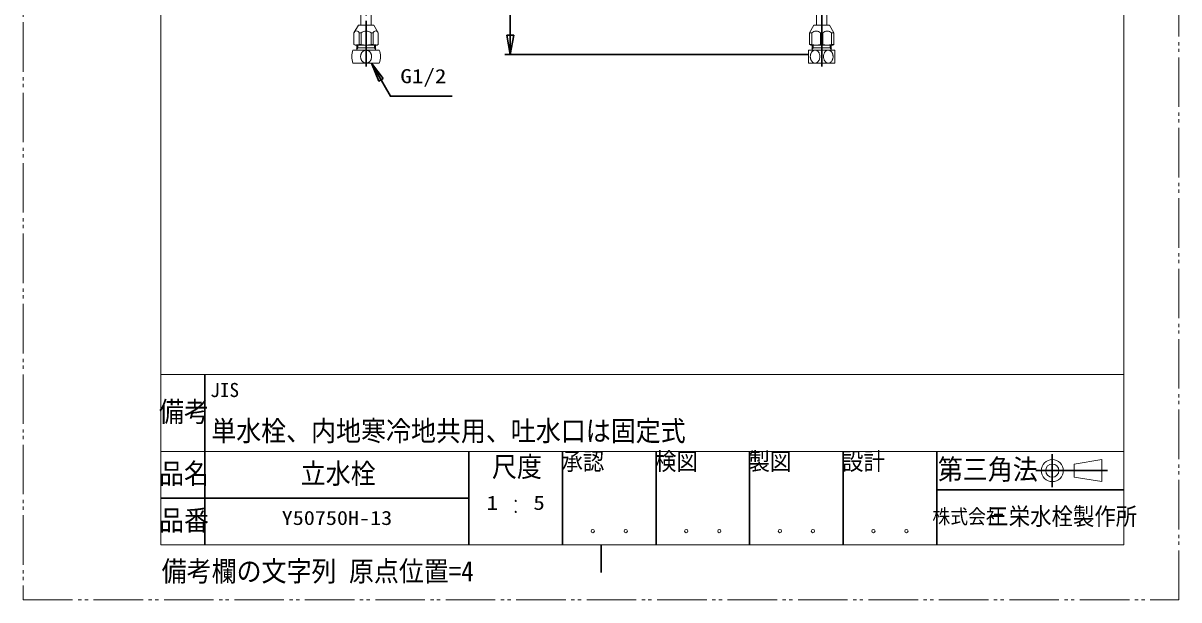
# Model space of a CAD drawing. Units: millimetres at full size, sheet at 1:5; details may follow other scales. Extents: x -1050 to 0, y -742 to 742.
# Drawn here: x -1050 to 0, y -742 to -218 of the extents above; entities that cross this region are included whole.
import ezdxf
from ezdxf.enums import TextEntityAlignment as Align

# ---------------------------------------------------------------- set-up
doc = ezdxf.new("R2010")
doc.units = ezdxf.units.MM
doc.header["$LTSCALE"] = 5
doc.linetypes.add('DOUBLE_CHAIN2', pattern=[12.8, 9, -1, 0.6, -0.6, 0.6, -1])
doc.linetypes.add('LONG_CHAIN', pattern=[21, 18, -1, 1, -1])
doc.layers.add('0-0_Y50750H', color=7, linetype='Continuous', lineweight=15)
doc.styles.add('ＭＳ ゴシック', font='')
doc.styles.add('ＭＳ 明朝', font='')
doc.styles.get('ＭＳ ゴシック').set_extended_font_data('MS Gothic')
doc.styles.get('ＭＳ 明朝').set_extended_font_data('MS Mincho')

msp = doc.modelspace()

# ---------------------------------------------------------------- linework, layer by layer
at = {"layer": '0-0_Y50750H', "color": 2, "linetype": 'LONG_CHAIN', "lineweight": 30}
for p, q in [((-738.408, 308.803), (-738.408, -257.721)), ((-324.508, -257.721), (-324.508, 103.2)), ((-115, -610), (-115, -640)), ((-130, -625), (-65, -625))]:
    msp.add_line(p, q, dxfattribs=at)
at = {"layer": '0-0_Y50750H', "color": 2, "lineweight": 30}
for p, q in [((-607.408, -246.8), (-607.408, 148.7)), ((-746.367, -240.721), (-746.908, -241.658)), ((-746.367, -237.765), (-746.367, -240.721)), ((-730.449, -240.721), (-730.449, -237.765)), ((-729.908, -241.658), (-730.449, -240.721)), ((-332.471, -240.721), (-333.012, -241.658)), ((-332.471, -237.765), (-332.471, -240.721)), ((-316.553, -240.721), (-316.553, -237.765)), ((-316.012, -241.658), (-316.553, -240.721)), ((-336.508, -246.8), (-612.408, -246.8)), ((-885, -537.5), (-885, -607.5)), ((-885, -607.5), (-885, -692.5)), ((-645, -607.5), (-645, -692.5)), ((-560, -607.5), (-560, -692.5)), ((-475, -607.5), (-475, -692.5)), ((-390, -607.5), (-390, -692.5)), ((-305, -607.5), (-305, -692.5)), ((-220, -607.5), (-220, -692.5)), ((-925, -650), (-645, -650)), ((-220, -642.5), (-50, -642.5)), ((-525, -692.5), (-525, -717.5))]:
    msp.add_line(p, q, dxfattribs=at)
at = {"layer": '0-0_Y50750H'}
for p, q in [((-743.158, 103.404), (-743.158, -220.24)), ((-733.658, -220.24), (-733.658, 103.404)), ((-329.258, -220.24), (-329.258, 103.2)), ((-319.758, -220.24), (-319.758, 103.2)), ((-925, -692.5), (-925, 0)), ((-50, -692.5), (-50, 0)), ((-745.408, -220.24), (-749.408, -227.168)), ((-727.408, -227.168), (-731.408, -220.24)), ((-331.508, -220.24), (-324.508, -220.24)), ((-324.508, -220.24), (-317.508, -220.24)), ((-749.408, -227.168), (-749.408, -237.663)), ((-742.991, -227.168), (-744.777, -227.168)), ((-744.777, -227.168), (-744.777, -237.663)), ((-742.991, -237.663), (-742.991, -227.168)), ((-733.826, -227.168), (-733.826, -237.663)), ((-732.039, -227.168), (-733.826, -227.168)), ((-732.039, -237.663), (-732.039, -227.168)), ((-727.408, -237.663), (-727.408, -227.168)), ((-335.508, -227.168), (-333.477, -227.168)), ((-333.477, -227.168), (-333.477, -237.663)), ((-325.54, -237.663), (-325.54, -227.168)), ((-325.54, -227.168), (-323.477, -227.168)), ((-323.477, -227.168), (-323.477, -237.663)), ((-315.54, -237.663), (-315.54, -227.168)), ((-315.54, -227.168), (-313.508, -227.168)), ((-746.908, -242.721), (-746.908, -237.765)), ((-738.408, -240.721), (-746.908, -240.721)), ((-744.777, -237.663), (-742.991, -237.663)), ((-729.908, -240.721), (-738.408, -240.721)), ((-733.826, -237.663), (-732.039, -237.663)), ((-729.908, -237.765), (-729.908, -242.721)), ((-333.477, -237.663), (-335.508, -237.663)), ((-335.508, -237.663), (-334.508, -238.24)), ((-334.508, -238.24), (-324.508, -238.24)), ((-333.012, -242.721), (-333.012, -237.765)), ((-324.512, -240.721), (-333.012, -240.721)), ((-325.54, -237.663), (-323.477, -237.663)), ((-316.012, -240.721), (-324.512, -240.721)), ((-324.508, -238.24), (-314.508, -238.24)), ((-316.012, -237.765), (-316.012, -242.721)), ((-315.54, -237.663), (-313.508, -237.663)), ((-314.508, -238.24), (-313.508, -237.663)), ((-750.379, -242.721), (-738.408, -242.721)), ((-738.408, -242.721), (-726.438, -242.721)), ((-336.508, -242.721), (-336.508, -246.8)), ((-336.508, -242.721), (-324.512, -242.721)), ((-336.508, -246.8), (-336.508, -254.721)), ((-324.512, -242.721), (-312.508, -242.721)), ((-312.508, -242.721), (-312.508, -254.721)), ((-743.258, -254.721), (-750.379, -254.721)), ((-738.408, -254.721), (-743.258, -254.721)), ((-733.558, -254.721), (-738.408, -254.721)), ((-726.438, -254.721), (-733.558, -254.721)), ((-324.508, -254.721), (-336.508, -254.721)), ((-312.508, -254.721), (-324.508, -254.721)), ((-925, -537.5), (-50, -537.5)), ((-50, -607.5), (-925, -607.5)), ((-95, -619), (-95, -631)), ((-925, -692.5), (-525, -692.5)), ((-525, -692.5), (-50, -692.5))]:
    msp.add_line(p, q, dxfattribs=at)
at = {"layer": '0-0_Y50750H', "color": 4, "linetype": 'DOUBLE_CHAIN2'}
msp.add_lwpolyline([(-1050, -742.5), (0, -742.5), (0, 742.5), (-1050, 742.5)], close=True, dxfattribs=at)
at = {"layer": '0-0_Y50750H'}
for points in [[(-745.408, -220.24), (-738.408, -220.24), (-731.408, -220.24)], [(-331.508, -220.24), (-335.508, -227.168), (-335.508, -237.663)], [(-313.508, -237.663), (-313.508, -227.168), (-317.508, -220.24)], [(-749.408, -237.663), (-748.408, -238.24), (-738.408, -238.24)], [(-738.408, -238.24), (-728.408, -238.24), (-727.408, -237.663)], [(-330.887, -242.828), (-331.383, -242.927), (-331.858, -243.1), (-332.304, -243.338), (-332.716, -243.632), (-333.09, -243.972), (-333.426, -244.35), (-333.724, -244.759), (-333.984, -245.193), (-334.207, -245.646), (-334.396, -246.116), (-334.55, -246.597), (-334.67, -247.089), (-334.758, -247.587), (-334.814, -248.09), (-334.837, -248.595), (-334.83, -249.101), (-334.79, -249.605), (-334.718, -250.106), (-334.614, -250.601), (-334.477, -251.087), (-334.306, -251.564), (-334.1, -252.026), (-333.858, -252.47), (-333.58, -252.892), (-333.263, -253.286), (-332.908, -253.646), (-332.515, -253.964), (-332.085, -254.231), (-331.624, -254.438), (-331.137, -254.575), (-330.635, -254.635), (-330.13, -254.615), (-329.634, -254.516), (-329.159, -254.343), (-328.713, -254.105), (-328.301, -253.811), (-327.927, -253.471), (-327.591, -253.093), (-327.293, -252.684)], [(-327.293, -252.684), (-327.033, -252.25), (-326.809, -251.797), (-326.621, -251.327), (-326.467, -250.845), (-326.346, -250.354), (-326.259, -249.856), (-326.203, -249.353), (-326.179, -248.848), (-326.187, -248.342), (-326.227, -247.838), (-326.298, -247.337), (-326.402, -246.842), (-326.539, -246.355), (-326.711, -245.879), (-326.916, -245.417), (-327.158, -244.973), (-327.437, -244.551), (-327.754, -244.157), (-328.109, -243.797), (-328.502, -243.479), (-328.931, -243.212), (-329.393, -243.005), (-329.88, -242.868), (-330.382, -242.807), (-330.887, -242.828)], [(-321.724, -252.684), (-321.984, -252.25), (-322.207, -251.797), (-322.396, -251.327), (-322.55, -250.845), (-322.67, -250.354), (-322.758, -249.856), (-322.814, -249.353), (-322.837, -248.848), (-322.83, -248.342), (-322.79, -247.838), (-322.718, -247.337), (-322.614, -246.842), (-322.477, -246.355), (-322.306, -245.879), (-322.1, -245.417), (-321.858, -244.973), (-321.58, -244.551), (-321.263, -244.157), (-320.908, -243.797), (-320.515, -243.479), (-320.085, -243.212), (-319.624, -243.005), (-319.137, -242.868), (-318.635, -242.807), (-318.13, -242.828)], [(-318.13, -242.828), (-317.634, -242.927), (-317.159, -243.1), (-316.713, -243.338), (-316.301, -243.632), (-315.927, -243.972), (-315.591, -244.35), (-315.293, -244.759), (-315.033, -245.193), (-314.809, -245.646), (-314.621, -246.116), (-314.467, -246.597), (-314.346, -247.089), (-314.259, -247.587), (-314.203, -248.09), (-314.179, -248.595), (-314.187, -249.101), (-314.227, -249.605), (-314.298, -250.106), (-314.402, -250.601), (-314.539, -251.087), (-314.711, -251.564), (-314.916, -252.026), (-315.158, -252.47), (-315.437, -252.892), (-315.754, -253.286), (-316.109, -253.646), (-316.502, -253.964), (-316.931, -254.231), (-317.393, -254.438), (-317.88, -254.575), (-318.382, -254.635), (-318.887, -254.615), (-319.383, -254.516), (-319.858, -254.343), (-320.304, -254.105), (-320.716, -253.811), (-321.09, -253.471), (-321.426, -253.093), (-321.724, -252.684)], [(-95, -619), (-70, -615), (-70, -635), (-95, -631)]]:
    msp.add_lwpolyline(points, dxfattribs=at)
at = {"layer": '0-0_Y50750H', "color": 2, "lineweight": 30}
for points in [[(-610.494, -229.3), (-607.408, -246.8), (-604.323, -229.3)], [(-610.494, -229.3), (-607.408, -246.8), (-604.323, -229.3)], [(-722.813, -268.725), (-726.804, -271.029), (-733.558, -254.721)]]:
    msp.add_lwpolyline(points, close=True, dxfattribs=at)
msp.add_lwpolyline([(-733.558, -254.721), (-716.238, -284.721), (-660.305, -284.721)], dxfattribs=at)
at = {"layer": '0-0_Y50750H'}
for centre, radius in [((-115, -625), 10), ((-115, -625), 6), ((-532.5, -680), 1.5), ((-502.5, -680), 1.5), ((-447.5, -680), 1.5), ((-417.5, -680), 1.5), ((-362.5, -680), 1.5), ((-332.5, -680), 1.5), ((-277.5, -680), 1.5), ((-247.5, -680), 1.5)]:
    msp.add_circle(centre, radius, dxfattribs=at)
at = {"layer": '0-0_Y50750H', "linetype": 'LONG_CHAIN'}
for centre in [(-602.5, -652.5), (-602.5, -662.5)]:
    msp.add_circle(centre, 0.5, dxfattribs=at)
at = {"layer": '0-0_Y50750H'}
for centre, radius, start, end in [((-747.093, -227.847), 2.413, 16.34871, 163.65129), ((-738.408, -232.364), 6.928, 90, 131.40962), ((-738.408, -232.364), 6.928, 48.59038, 90), ((-729.724, -227.847), 2.413, 16.34871, 163.65129), ((-329.508, -230.848), 5.412, 42.83555, 137.16445), ((-319.508, -230.848), 5.412, 42.83555, 137.16445), ((-747.093, -233.31), 4.93, 241.98657, 298.01343), ((-738.408, -219.765), 18.475, 255.63849, 270), ((-738.408, -219.765), 18.475, 270, 284.36151), ((-729.724, -233.31), 4.93, 241.98657, 298.01343), ((-329.508, -224.312), 13.928, 253.44452, 286.55548), ((-319.508, -224.338), 13.904, 253.41488, 286.58512), ((-733.408, -248.721), 18, 160.52878, 199.47122), ((-736.383, -248.724), 7.025, 169.90198, 184.18317), ((-736.549, -248.736), 6.859, 184.18317, 196.17532), ((-736.747, -248.659), 6.655, 162.86083, 169.90198), ((-736.884, -248.833), 6.51, 196.17532, 202.38521), ((-736.718, -248.668), 6.686, 157.69045, 162.86083), ((-737.196, -248.472), 6.17, 153.04223, 157.69045), ((-737.007, -248.884), 6.377, 202.38521, 206.88212), ((-737.106, -248.518), 6.27, 148.55236, 153.04223), ((-737.284, -249.025), 6.066, 206.88212, 211.52329), ((-737.567, -248.236), 5.73, 143.66587, 148.55236), ((-737.534, -248.26), 5.77, 138.91975, 143.66587), ((-737.914, -247.929), 5.266, 133.74938, 138.91975), ((-737.91, -247.933), 5.273, 128.70497, 133.74938), ((-738.182, -247.593), 4.837, 123.23528, 128.70497), ((-738.183, -247.592), 4.835, 117.88157, 123.23528), ((-738.341, -247.293), 4.497, 111.0229, 117.88157), ((-738.358, -247.251), 4.451, 104.19096, 111.0229), ((-738.408, -247.051), 4.246, 90.00322, 104.19096), ((-738.409, -247.051), 4.246, 75.80904, 89.99678), ((-738.459, -247.251), 4.451, 68.9771, 75.80904), ((-738.475, -247.293), 4.497, 62.11843, 68.9771), ((-738.633, -247.592), 4.835, 56.76472, 62.11843), ((-738.634, -247.593), 4.837, 51.29503, 56.76472), ((-738.907, -247.933), 5.273, 46.25062, 51.29503), ((-738.902, -247.929), 5.266, 41.08025, 46.25062), ((-739.282, -248.26), 5.77, 36.33413, 41.08025), ((-739.25, -248.236), 5.73, 31.44764, 36.33413), ((-739.711, -248.518), 6.27, 26.95777, 31.44764), ((-739.532, -249.025), 6.066, 328.47671, 333.11788), ((-739.621, -248.472), 6.17, 22.30955, 26.95777), ((-739.81, -248.884), 6.377, 333.11788, 337.61479), ((-740.099, -248.668), 6.686, 17.13917, 22.30955), ((-739.933, -248.833), 6.51, 337.61479, 343.82468), ((-740.069, -248.659), 6.655, 10.09802, 17.13917), ((-740.268, -248.736), 6.859, 343.82468, 355.81683), ((-740.433, -248.724), 7.025, 355.81683, 10.09802), ((-743.408, -248.721), 18, 340.52878, 19.47122), ((-737.415, -249.105), 5.913, 211.52329, 216.25848), ((-737.674, -249.295), 5.592, 216.25848, 221.15591), ((-737.799, -249.405), 5.425, 221.15591, 226.17496), ((-738.011, -249.625), 5.119, 226.17496, 231.37068), ((-738.102, -249.738), 4.974, 231.37068, 236.68907), ((-738.25, -249.965), 4.703, 236.68907, 243.29375), ((-738.319, -250.101), 4.551, 243.29375, 248.93408), ((-738.375, -250.248), 4.393, 248.93408, 257.01051), ((-738.391, -250.313), 4.326, 257.01051, 269.76546), ((-738.426, -250.313), 4.326, 270.23454, 282.98949), ((-738.441, -250.248), 4.393, 282.98949, 291.06592), ((-738.498, -250.101), 4.551, 291.06592, 296.70625), ((-738.566, -249.965), 4.703, 296.70625, 303.31093), ((-738.715, -249.738), 4.974, 303.31093, 308.62932), ((-738.806, -249.625), 5.119, 308.62932, 313.82504), ((-739.017, -249.405), 5.425, 313.82504, 318.84409), ((-739.143, -249.295), 5.592, 318.84409, 323.74152), ((-739.402, -249.105), 5.913, 323.74152, 328.47671)]:
    msp.add_arc(centre, radius, start, end, dxfattribs=at)

# ---------------------------------------------------------------- texts
for s, height, style, width, p in [('G1/2', 12.83, 'ＭＳ ゴシック', 1.2, (-707.318, -276.721)), ('単水栓、内地寒冷地共用、吐水口は固定式', 18.48, 'ＭＳ 明朝', 0.9, (-879.112, -603.684)), ('立水栓', 18.48, 'ＭＳ 明朝', 0.9, (-797.754, -642.434)), ('1', 12.83, 'ＭＳ ゴシック', 1.2, (-629.026, -664.5)), ('5', 12.83, 'ＭＳ ゴシック', 1.2, (-586.526, -664.5)), ('株式会社', 13.2, 'ＭＳ 明朝', 0.9, (-223.906, -677.274)), ('三栄水栓製作所', 15.84, 'ＭＳ 明朝', 0.9, (-174.023, -679.229)), ('Y50750H-13', 12.83, 'ＭＳ ゴシック', 1.15, (-815.085, -678.25))]:
    msp.add_text(s, height=height, dxfattribs=dict(at, style=style, width=width)).set_placement(p, align=Align.BOTTOM_LEFT)
at = {"layer": '0-0_Y50750H', "style": 'ＭＳ ゴシック'}
msp.add_text('JIS', height=12.83, dxfattribs=at).set_placement((-880, -562), align=Align.BOTTOM_LEFT)
at = {"layer": '0-0_Y50750H', "color": 2, "style": 'ＭＳ 明朝', "width": 0.9}
for s, height, p in [('備考', 18.48, (-926.54, -586.184)), ('承認', 15.84, (-560.963, -629.229)), ('検図', 15.84, (-475.963, -629.229)), ('製図', 15.84, (-390.963, -629.229)), ('設計', 15.84, (-305.963, -629.229)), ('品名', 18.48, (-926.54, -642.434)), ('尺度', 18.48, (-624.04, -636.184)), ('第三角法', 18.48, (-218.968, -638.684)), ('品番', 18.48, (-926.54, -684.934))]:
    msp.add_text(s, height=height, dxfattribs=at).set_placement(p, align=Align.BOTTOM_LEFT)
at = {"layer": '0-0_Y50750H', "color": 134, "style": 'ＭＳ 明朝', "width": 0.9}
msp.add_text('備考欄の文字列 原点位置=4', height=18.48, dxfattribs=at).set_placement((-924.112, -731.184), align=Align.BOTTOM_LEFT)

doc.saveas('drawing.dxf')
